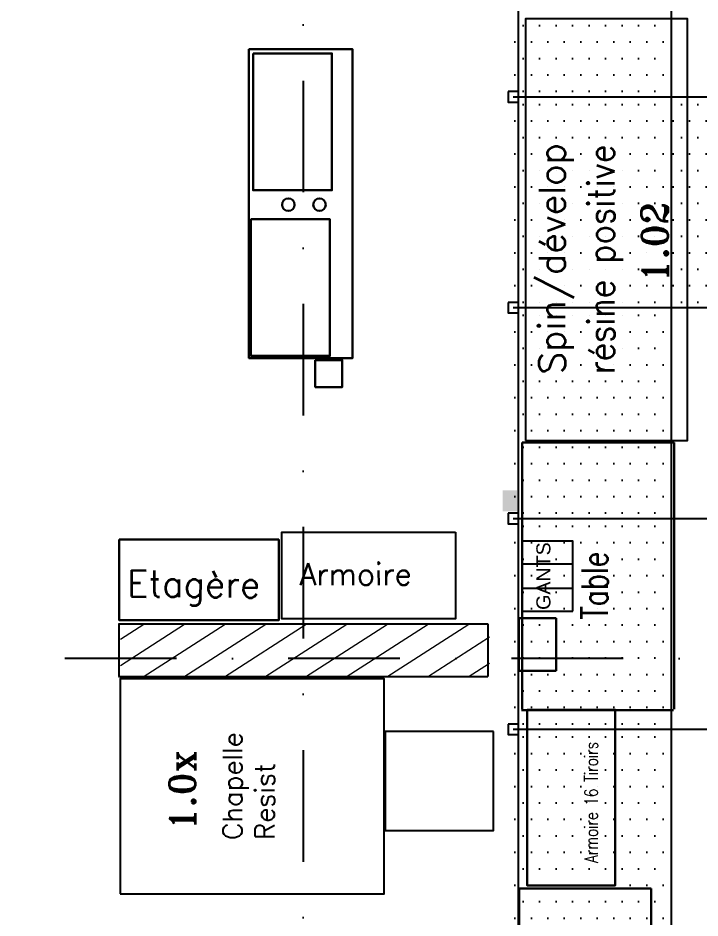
# Model space of a CAD drawing. Header units: millimetres. Extents: x -15291 to 293567, y -98510 to 49398.
# Drawn here: x 45493 to 49372, y 24826 to 29949 of the extents above; entities that cross this region are included whole.
import ezdxf
from ezdxf.enums import TextEntityAlignment as Align

# ---------------------------------------------------------------- set-up
doc = ezdxf.new("R2010")
doc.units = ezdxf.units.MM
doc.header["$LTSCALE"] = 50
doc.header["$MEASUREMENT"] = 0
doc.linetypes.add('AUSGEZOGEN', pattern=[0])
doc.linetypes.add('STRICHPUNKT', pattern=[25.4, 12.7, -6.35, 0, -6.35])
doc.layers.add('AM_8', color=1, linetype='CONTINUOUS', lineweight=15)
for name, color, linetype in [('AXEN', 3, 'STRICHPUNKT'), ('BA01', 7, 'AUSGEZOGEN'), ('EL01', 7, 'AUSGEZOGEN'), ('EQUIP1', 7, 'AUSGEZOGEN'), ('FFU', 4, 'CONTINUOUS'), ('RASTER', 30, 'AUSGEZOGEN'), ('RW01', 4, 'AUSGEZOGEN')]:
    doc.layers.add(name, color=color, linetype=linetype)
doc.styles.add('ROMANS8', font='ROMANS.SHX')
doc.styles.add('ROMANT', font='romant', dxfattribs={"height": 400})

msp = doc.modelspace()

# ---------------------------------------------------------------- hatches: boundary and pattern name
at = {"layer": 'AM_8'}
h = msp.add_hatch(dxfattribs=at)
h.set_pattern_fill('ANSI31', color=0, scale=1000, angle=347.7506, style=0)
h.set_pattern_definition([(32.7506, (28809.63, -1.44), (-67.62294, 105.12915), [])])
h.paths.add_polyline_path([(48174.6, 26498.6), (46074.6, 26498.6), (46074.6, 26198.6), (48174.6, 26198.6)])
at = {"layer": 'FFU'}
h = msp.add_hatch(dxfattribs=at)
h.set_pattern_fill('DOTS,_I', color=256, scale=1500, style=2)
h.set_pattern_definition([(0, (-900, 0), (46.875, 93.75), [0, -93.75])])
h.paths.add_polyline_path([(48310, 29500), (49210, 29500), (49210, 30700), (48310, 30700)])
h = msp.add_hatch(dxfattribs=at)
h.set_pattern_fill('DOTS,_I', color=256, scale=1500, style=2)
h.set_pattern_definition([(0, (-900, -1200), (46.875, 93.75), [0, -93.75])])
h.paths.add_polyline_path([(48310, 28300), (49210, 28300), (49210, 29500), (48310, 29500)])
h = msp.add_hatch(dxfattribs=at)
h.set_pattern_fill('DOTS,_I', color=256, scale=1500, style=2)
h.set_pattern_definition([(0, (0, -1200), (46.875, 93.75), [0, -93.75])])
h.paths.add_polyline_path([(49210, 28300), (50110, 28300), (50110, 29500), (49210, 29500)])
h = msp.add_hatch(dxfattribs=at)
h.set_pattern_fill('DOTS,_I', color=256, scale=1500, style=2)
h.set_pattern_definition([(0, (-900, -2400), (46.875, 93.75), [0, -93.75])])
h.paths.add_polyline_path([(48310, 27100), (49210, 27100), (49210, 28300), (48310, 28300)])
h = msp.add_hatch(dxfattribs=at)
h.set_pattern_fill('DOTS,_I', color=256, scale=1500, style=2)
h.set_pattern_definition([(0, (-900, -3600), (46.875, 93.75), [0, -93.75])])
h.paths.add_polyline_path([(48310, 25900), (49210, 25900), (49210, 27100), (48310, 27100)])
h = msp.add_hatch(dxfattribs=at)
h.set_pattern_fill('DOTS,_I', color=256, scale=1500, style=2)
h.set_pattern_definition([(0, (-900, -4800), (46.875, 93.75), [0, -93.75])])
h.paths.add_polyline_path([(48310, 24700), (49210, 24700), (49210, 25900), (48310, 25900)])

# ---------------------------------------------------------------- linework, layer by layer
at = {"layer": 'AXEN', "linetype": 'STRICHPUNKT'}
for p, q in [((47115, 37212.3), (47115, 14381.6)), ((74336.9, 26302), (2515, 26302))]:
    msp.add_line(p, q, dxfattribs=at)
at = {"layer": 'BA01', "color": 7}
for p, q in [((46065, 26500), (48165, 26500)), ((46065.9, 26500), (46065.9, 26200)), ((48165, 26500), (48165, 26200)), ((48165, 26500), (48165, 26200)), ((48165, 26500), (48165, 26200)), ((46065, 26200), (48165, 26200))]:
    msp.add_line(p, q, dxfattribs=at)
at = {"layer": 'EL01', "color": 0, "linetype": 'Continuous', "lineweight": 30}
for p, q in [((48361.1, 27532.9), (48361.1, 26014.1)), ((48361.1, 27532.9), (49225.5, 27532.9)), ((49225.5, 27532.9), (49225.5, 26014.1)), ((48356.7, 26009.6), (49221, 26009.6))]:
    msp.add_line(p, q, dxfattribs=at)
at = {"layer": 'EL01', "linetype": 'Continuous', "lineweight": 30}
for p, q in [((48342.5, 24994.6), (49094, 24994.6)), ((48342.5, 24994.6), (48342.5, 24595.9)), ((49094, 24994.6), (49094, 24595.9))]:
    msp.add_line(p, q, dxfattribs=at)
for points in [[(46805.9, 29770.9), (47396.1, 29770.9), (47396.1, 28012.9), (46805.9, 28012.9)], [(46829.5, 29747.3), (47278.1, 29747.3), (47278.1, 28968.6), (46829.5, 28968.6)], [(46817.7, 28803.4), (47266.3, 28803.4), (47266.3, 28024.7), (46817.7, 28024.7)], [(47183.6, 28001.1), (47337.1, 28001.1), (47337.1, 27847.7), (47183.6, 27847.7)], [(46068.8, 26980), (46068.8, 26520.9), (46975.4, 26520.9), (46975.4, 26980)]]:
    msp.add_lwpolyline(points, close=True, dxfattribs=at)
at = {"layer": 'EL01', "linetype": 'STRICHPUNKT', "lineweight": 30}
msp.add_lwpolyline([(48341, 26532.4), (48553.4, 26532.4), (48553.4, 26232.5), (48341, 26232.5)], close=True, dxfattribs=at)
at = {"layer": 'EL01', "color": 0, "linetype": 'Continuous', "lineweight": 30}
msp.add_lwpolyline([(48387.8, 26011.1), (48889.7, 26011.1), (48889.7, 25011.5), (48387.8, 25011.5)], close=True, dxfattribs=at)
at = {"layer": 'EL01', "linetype": 'Continuous', "lineweight": 30}
for centre in [(47030.2, 28886), (47207.3, 28886)]:
    msp.add_circle(centre, 35.4, dxfattribs=at)
at = {"layer": 'EL01', "color": 7}
msp.add_solid([(48330, 27260), (48330, 27140), (48250, 27260), (48250, 27140)], dxfattribs=at)
at = {"layer": 'EQUIP1'}
for points in [[(48380, 27544.4), (49300, 27544.4), (49300, 29944.4), (48380, 29944.4)], [(47981.5, 27022.1), (47981.8, 26529.3), (46993.1, 26528.8), (46992.9, 27021.6)], [(46073, 24964.1), (47576.1, 24964.1), (47576.1, 26187.6), (46073, 26187.6)], [(48198, 25886.4), (47581.5, 25886.4), (47581.5, 25324.6), (48198, 25324.6)]]:
    msp.add_lwpolyline(points, close=True, dxfattribs=at)
at = {"layer": 'EQUIP1', "color": 0}
for points in [[(48648.8, 26703.5), (48648.8, 26971.5), (48358.8, 26971.5), (48358.8, 26703.5)], [(48648.8, 26571.5), (48648.8, 26839.4), (48358.8, 26839.4), (48358.8, 26571.5)]]:
    msp.add_lwpolyline(points, close=True, dxfattribs=at)
at = {"layer": 'RASTER'}
for p, q in [((49210, 18670.2), (49210, 31870.2)), ((48310, 29500), (51910, 29500)), ((48310, 28300), (51910, 28300)), ((48310, 27100), (51910, 27100)), ((48310, 25900), (51910, 25900))]:
    msp.add_line(p, q, dxfattribs=at)
at = {"layer": 'RW01'}
msp.add_line((48340, 18730), (48340, 31900.9), dxfattribs=at)
at = {"layer": 'RW01', "flags": 128}
for points in [[(48280, 29530), (48280, 29470), (48340, 29470), (48340, 29530)], [(48280, 28330), (48280, 28270), (48340, 28270), (48340, 28330)], [(48280, 27130), (48280, 27070), (48340, 27070), (48340, 27130)], [(48280, 25930), (48280, 25870), (48340, 25870), (48340, 25930)]]:
    msp.add_lwpolyline(points, close=True, dxfattribs=at)

# ---------------------------------------------------------------- texts
at = {"layer": 'EQUIP1'}
for s, rotation, style, p in [('Spin/dévelop', 90, 'ROMANS8', (48605, 27920)), ('1.02', 90, 'ROMANT', (49190, 28445)), ('Etagère', 359.463, 'ROMANS8', (46111.6, 26655.6))]:
    msp.add_text(s, height=150, rotation=rotation, dxfattribs=dict(at, style=style)).set_placement(p)
at = {"layer": 'EQUIP1', "style": 'ROMANS8'}
for s, width, p in [('résine positive', 0.9, (48885, 27920)), ('Table ', 0.75, (48848, 26524.2))]:
    msp.add_text(s, height=150, rotation=90, dxfattribs=dict(at, width=width)).set_placement(p)
at = {"layer": 'EQUIP1', "color": 0, "style": 'ROMANS8', "width": 0.75}
msp.add_text('Armoire 16 Tiroirs', height=75, rotation=90, dxfattribs=at).set_placement((48790.6, 25140.2))
at = {"layer": 'EQUIP1', "style": 'ROMANT'}
msp.add_text('1.0x', height=150, rotation=90, dxfattribs=at).set_placement((46501.8, 25781.7), align=Align.RIGHT)
at = {"layer": 'EQUIP1', "color": 0, "insert": (48441, 26579.4), "char_height": 80, "width": 640.74, "attachment_point": 1, "rotation": 90, "style": 'ROMANT'}
msp.add_mtext('{\\fArial|b0|i0|c0|p34;GANTS}', dxfattribs=at)
at = {"layer": 'EQUIP1', "attachment_point": 1, "style": 'ROMANT'}
for s, insert, char_height, width, rotation in [('{\\Fsimplex.shx;Armoire}', (47094, 26845.2), 125, 95, 0.0277), ('{\\Fsimplex.shx;Chapelle Resist}', (46657.9, 25270), 110, 688.19, 90)]:
    msp.add_mtext(s, dxfattribs=dict(at, insert=insert, char_height=char_height, width=width, rotation=rotation))

doc.saveas('drawing.dxf')
